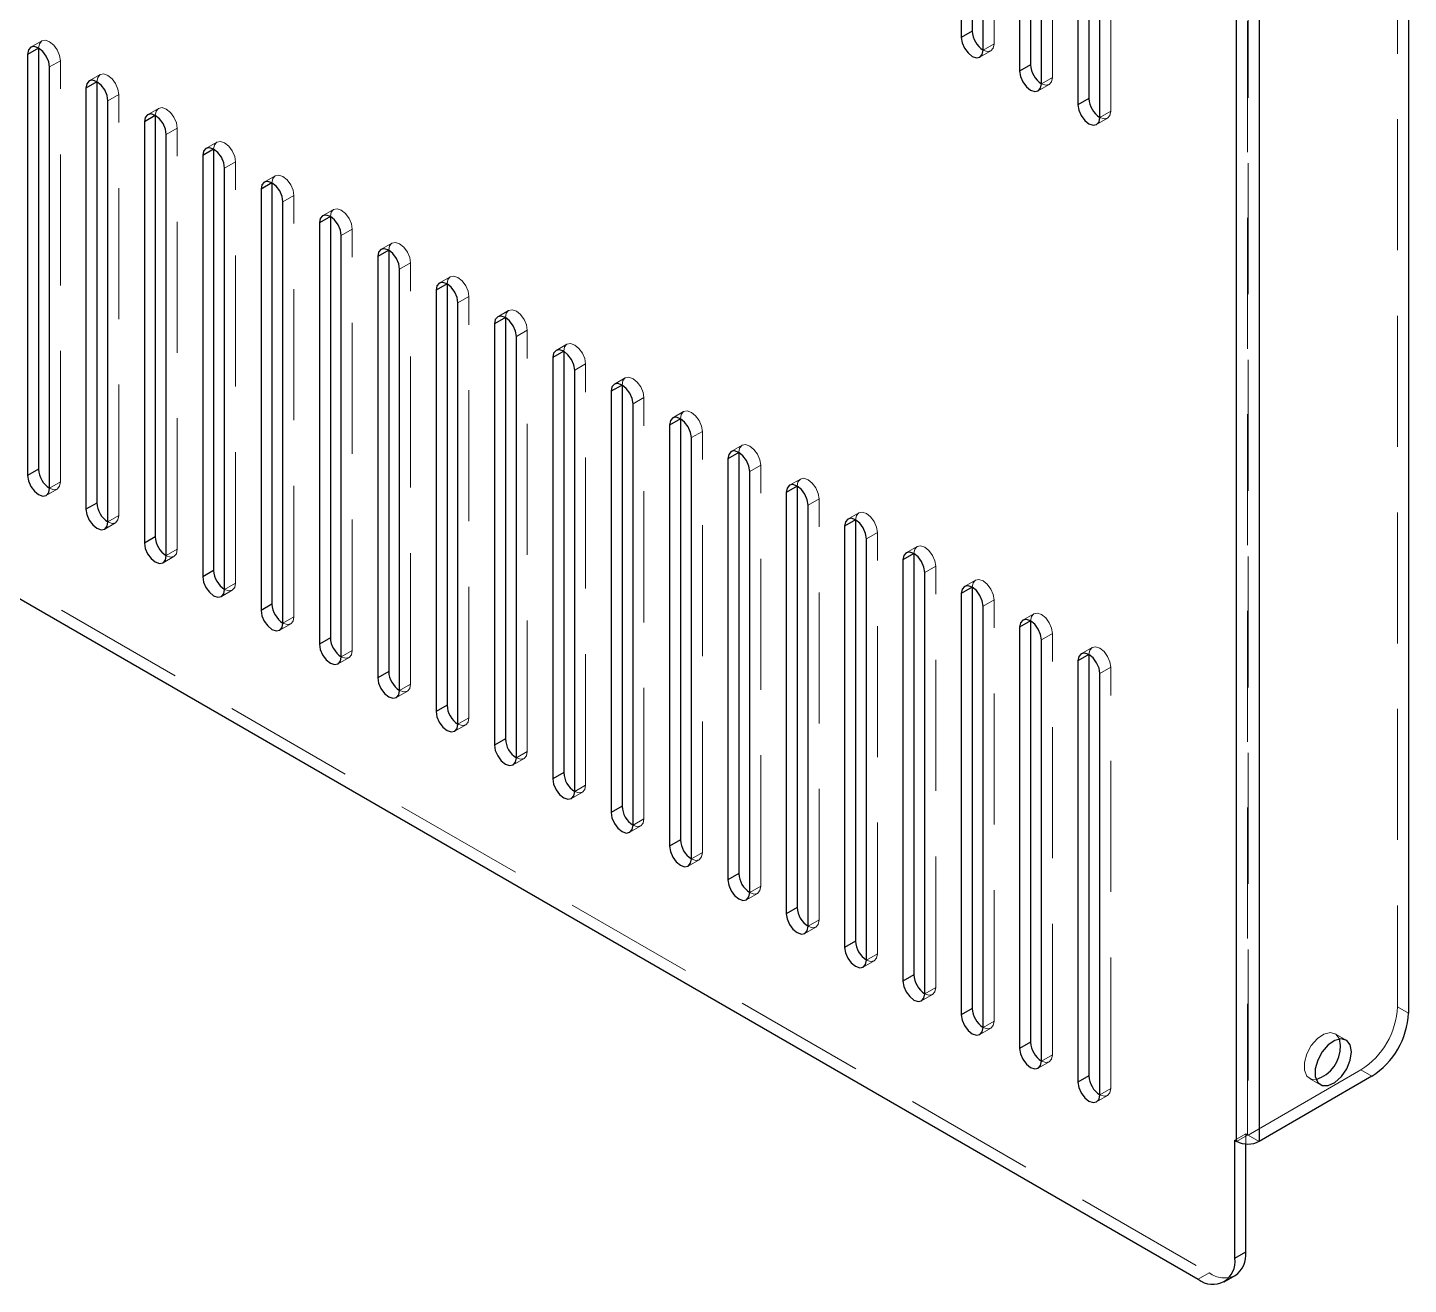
# Model space of a CAD drawing. Header units: millimetres. Extents: x 20 to 1161, y 26 to 820.
# Drawn here: x 1035.4 to 1088.9, y 633.8 to 682.5 of the extents above; entities that cross this region are included whole.
import ezdxf

# ---------------------------------------------------------------- set-up
doc = ezdxf.new("R2010")
doc.units = ezdxf.units.MM
doc.header["$LTSCALE"] = 4
doc.linetypes.add('HIDDEN', pattern=[1.905, 1.27, -0.635])

msp = doc.modelspace()

# ---------------------------------------------------------------- linework, layer by layer
at = {"color": 7, "linetype": 'Continuous', "lineweight": 25}
for p, q in [((963.689, 701.581), (1080.786, 633.982)), ((1071.593, 698.455), (1071.593, 682.124)), ((1072.018, 698.7), (1072.018, 682.369)), ((1072.442, 681.635), (1072.442, 697.965)), ((1073.856, 697.149), (1073.856, 680.818)), ((1074.28, 697.394), (1074.28, 681.063)), ((1074.705, 680.328), (1074.705, 696.659)), ((1076.543, 696.088), (1076.543, 679.757)), ((1076.119, 695.843), (1076.119, 679.512)), ((1076.967, 679.022), (1076.967, 695.353)), ((1088.932, 693.948), (1088.932, 644.303)), ((1082.271, 639.33), (1082.271, 692.242)), ((1083.148, 692.242), (1083.148, 639.33)), ((1072.018, 682.369), (1071.593, 682.124)), ((1035.814, 681.713), (1035.39, 681.468)), ((1035.814, 681.713), (1035.814, 665.382)), ((1035.39, 681.468), (1035.39, 665.137)), ((1036.238, 664.647), (1036.238, 680.978)), ((1074.28, 681.063), (1073.856, 680.818)), ((1038.077, 680.406), (1037.652, 680.161)), ((1037.652, 680.161), (1037.652, 663.831)), ((1038.077, 680.406), (1038.077, 664.076)), ((1038.501, 663.341), (1038.501, 679.672)), ((1076.543, 679.757), (1076.119, 679.512)), ((1040.339, 679.1), (1039.915, 678.855)), ((1040.339, 679.1), (1040.339, 662.769)), ((1039.915, 678.855), (1039.915, 662.524)), ((1040.764, 662.035), (1040.764, 678.365)), ((1042.602, 677.794), (1042.178, 677.549)), ((1042.178, 677.549), (1042.178, 661.218)), ((1042.602, 677.794), (1042.602, 661.463)), ((1043.026, 660.728), (1043.026, 677.059)), ((1044.865, 676.488), (1044.441, 676.243)), ((1044.865, 676.488), (1044.865, 660.157)), ((1044.441, 676.243), (1044.441, 659.912)), ((1045.289, 659.422), (1045.289, 675.753)), ((1047.128, 675.181), (1046.703, 674.936)), ((1046.703, 674.936), (1046.703, 658.606)), ((1047.128, 675.181), (1047.128, 658.851)), ((1047.552, 658.116), (1047.552, 674.447)), ((1049.39, 673.875), (1048.966, 673.63)), ((1048.966, 673.63), (1048.966, 657.299)), ((1049.39, 673.875), (1049.39, 657.544)), ((1049.815, 656.81), (1049.815, 673.14)), ((1051.653, 672.569), (1051.229, 672.324)), ((1051.653, 672.569), (1051.653, 656.238)), ((1051.229, 672.324), (1051.229, 655.993)), ((1052.077, 655.503), (1052.077, 671.834)), ((1053.916, 671.263), (1053.492, 671.018)), ((1053.492, 671.018), (1053.492, 654.687)), ((1053.916, 671.263), (1053.916, 654.932)), ((1054.34, 654.197), (1054.34, 670.528)), ((1056.179, 669.956), (1055.754, 669.711)), ((1056.179, 669.956), (1056.179, 653.626)), ((1055.754, 669.711), (1055.754, 653.381)), ((1056.603, 652.891), (1056.603, 669.222)), ((1058.441, 668.65), (1058.017, 668.405)), ((1058.017, 668.405), (1058.017, 652.074)), ((1058.441, 668.65), (1058.441, 652.319)), ((1058.866, 651.585), (1058.866, 667.915)), ((1060.704, 667.344), (1060.28, 667.099)), ((1060.704, 667.344), (1060.704, 651.013)), ((1060.28, 667.099), (1060.28, 650.768)), ((1061.128, 650.278), (1061.128, 666.609)), ((1062.967, 666.038), (1062.543, 665.793)), ((1062.543, 665.793), (1062.543, 649.462)), ((1062.967, 666.038), (1062.967, 649.707)), ((1035.814, 665.382), (1035.39, 665.137)), ((1063.391, 648.972), (1063.391, 665.303)), ((1065.23, 664.731), (1064.805, 664.486)), ((1064.805, 664.486), (1064.805, 648.156)), ((1065.23, 664.731), (1065.23, 648.401)), ((1038.077, 664.076), (1037.652, 663.831)), ((1065.654, 647.666), (1065.654, 663.997)), ((1067.492, 663.425), (1067.068, 663.18)), ((1067.492, 663.425), (1067.492, 647.094)), ((1067.068, 663.18), (1067.068, 646.849)), ((1040.339, 662.769), (1039.915, 662.524)), ((1067.917, 646.36), (1067.917, 662.69)), ((1069.755, 662.119), (1069.331, 661.874)), ((1069.331, 661.874), (1069.331, 645.543)), ((1069.755, 662.119), (1069.755, 645.788)), ((1042.602, 661.463), (1042.178, 661.218)), ((1070.179, 645.053), (1070.179, 661.384)), ((1072.018, 660.813), (1071.593, 660.568)), ((1072.018, 660.813), (1072.018, 644.482)), ((1071.593, 660.568), (1071.593, 644.237)), ((1044.865, 660.157), (1044.441, 659.912)), ((1072.442, 643.747), (1072.442, 660.078)), ((1074.28, 659.506), (1073.856, 659.261)), ((1073.856, 659.261), (1073.856, 642.931)), ((1074.28, 659.506), (1074.28, 643.176)), ((1047.128, 658.851), (1046.703, 658.606)), ((1074.705, 642.441), (1074.705, 658.772)), ((1076.543, 658.2), (1076.119, 657.955)), ((1076.543, 658.2), (1076.543, 641.869)), ((1049.39, 657.544), (1048.966, 657.299)), ((1076.119, 657.955), (1076.119, 641.624)), ((1076.967, 641.135), (1076.967, 657.465)), ((1051.653, 656.238), (1051.229, 655.993)), ((1053.916, 654.932), (1053.492, 654.687)), ((1056.179, 653.626), (1055.754, 653.381)), ((1058.441, 652.319), (1058.017, 652.074)), ((1060.704, 651.013), (1060.28, 650.768)), ((1062.967, 649.707), (1062.543, 649.462)), ((1065.23, 648.401), (1064.805, 648.156)), ((1067.492, 647.094), (1067.068, 646.849)), ((1069.755, 645.788), (1069.331, 645.543)), ((1072.018, 644.482), (1071.593, 644.237)), ((1074.28, 643.176), (1073.856, 642.931)), ((1086.301, 643.045), (1086.259, 643.299)), ((1076.543, 641.869), (1076.119, 641.624)), ((1087.518, 641.853), (1083.148, 639.33)), ((1082.2, 639.371), (1082.271, 639.33)), ((1082.2, 634.799), (1082.2, 639.371)), ((1082.624, 635.044), (1082.624, 639.229)), ((1082.2, 634.799), (1082.624, 635.044)), ((1081.786, 633.883), (1082.21, 634.128))]:
    msp.add_line(p, q, dxfattribs=at)
at = {"color": 7, "linetype": 'HIDDEN', "lineweight": 18}
for p, q in [((964.113, 701.826), (1081.21, 634.227)), ((1072.866, 681.879), (1072.866, 698.21)), ((1075.129, 680.573), (1075.129, 696.904)), ((1077.392, 679.267), (1077.392, 695.598)), ((1088.507, 694.193), (1088.507, 644.548)), ((1082.695, 639.575), (1082.695, 692.487)), ((1082.723, 692.487), (1082.723, 639.575)), ((1035.938, 681.987), (1035.514, 681.742)), ((1072.866, 681.879), (1072.442, 681.635)), ((1036.662, 681.223), (1036.238, 680.978)), ((1036.662, 664.892), (1036.662, 681.223)), ((1072.318, 681.36), (1072.742, 681.605)), ((1038.201, 680.681), (1037.777, 680.436)), ((1075.129, 680.573), (1074.705, 680.328)), ((1074.58, 680.054), (1075.005, 680.298)), ((1038.925, 679.917), (1038.501, 679.672)), ((1038.925, 663.586), (1038.925, 679.917)), ((1040.464, 679.375), (1040.039, 679.13)), ((1076.843, 678.747), (1077.267, 678.992)), ((1077.392, 679.267), (1076.967, 679.022)), ((1041.188, 678.61), (1040.764, 678.365)), ((1041.188, 662.28), (1041.188, 678.61)), ((1042.726, 678.069), (1042.302, 677.824)), ((1043.451, 677.304), (1043.026, 677.059)), ((1043.451, 660.973), (1043.451, 677.304)), ((1044.989, 676.762), (1044.565, 676.517)), ((1045.713, 675.998), (1045.289, 675.753)), ((1045.713, 659.667), (1045.713, 675.998)), ((1047.252, 675.456), (1046.828, 675.211)), ((1047.976, 674.692), (1047.552, 674.447)), ((1047.976, 658.361), (1047.976, 674.692)), ((1049.515, 674.15), (1049.09, 673.905)), ((1050.239, 673.385), (1049.815, 673.14)), ((1050.239, 657.054), (1050.239, 673.385)), ((1051.777, 672.844), (1051.353, 672.599)), ((1052.502, 672.079), (1052.077, 671.834)), ((1052.502, 655.748), (1052.502, 672.079)), ((1054.04, 671.537), (1053.616, 671.292)), ((1054.764, 670.773), (1054.34, 670.528)), ((1054.764, 654.442), (1054.764, 670.773)), ((1056.303, 670.231), (1055.879, 669.986)), ((1057.027, 669.467), (1056.603, 669.222)), ((1057.027, 653.136), (1057.027, 669.467)), ((1058.566, 668.925), (1058.141, 668.68)), ((1059.29, 668.16), (1058.866, 667.915)), ((1059.29, 651.829), (1059.29, 668.16)), ((1060.828, 667.619), (1060.404, 667.374)), ((1061.553, 666.854), (1061.128, 666.609)), ((1061.553, 650.523), (1061.553, 666.854)), ((1063.091, 666.312), (1062.667, 666.067)), ((1063.815, 665.548), (1063.391, 665.303)), ((1063.815, 649.217), (1063.815, 665.548)), ((1036.114, 664.372), (1036.538, 664.617)), ((1036.662, 664.892), (1036.238, 664.647)), ((1065.354, 665.006), (1064.93, 664.761)), ((1066.078, 664.242), (1065.654, 663.997)), ((1066.078, 647.911), (1066.078, 664.242)), ((1038.925, 663.586), (1038.501, 663.341)), ((1067.617, 663.7), (1067.192, 663.455)), ((1038.377, 663.066), (1038.801, 663.311)), ((1068.341, 662.935), (1067.917, 662.69)), ((1068.341, 646.604), (1068.341, 662.935)), ((1069.879, 662.394), (1069.455, 662.149)), ((1040.639, 661.76), (1041.064, 662.005)), ((1041.188, 662.28), (1040.764, 662.035)), ((1070.604, 661.629), (1070.179, 661.384)), ((1070.604, 645.298), (1070.604, 661.629)), ((1043.451, 660.973), (1043.026, 660.728)), ((1072.142, 661.087), (1071.718, 660.842)), ((1042.902, 660.454), (1043.326, 660.699)), ((1072.866, 660.323), (1072.442, 660.078)), ((1072.866, 643.992), (1072.866, 660.323)), ((1045.713, 659.667), (1045.289, 659.422)), ((1074.405, 659.781), (1073.981, 659.536)), ((1045.165, 659.147), (1045.589, 659.392)), ((1075.129, 659.017), (1074.705, 658.772)), ((1075.129, 642.686), (1075.129, 659.017)), ((1047.428, 657.841), (1047.852, 658.086)), ((1047.976, 658.361), (1047.552, 658.116)), ((1076.668, 658.475), (1076.243, 658.23)), ((1077.392, 657.71), (1076.967, 657.465)), ((1077.392, 641.379), (1077.392, 657.71)), ((1050.239, 657.054), (1049.815, 656.81)), ((1049.69, 656.535), (1050.115, 656.78)), ((1051.953, 655.229), (1052.377, 655.474)), ((1052.502, 655.748), (1052.077, 655.503)), ((1054.764, 654.442), (1054.34, 654.197)), ((1054.216, 653.922), (1054.64, 654.167)), ((1056.479, 652.616), (1056.903, 652.861)), ((1057.027, 653.136), (1056.603, 652.891)), ((1059.29, 651.829), (1058.866, 651.585)), ((1058.741, 651.31), (1059.166, 651.555)), ((1061.004, 650.004), (1061.428, 650.249)), ((1061.553, 650.523), (1061.128, 650.278)), ((1063.815, 649.217), (1063.391, 648.972)), ((1063.267, 648.697), (1063.691, 648.942)), ((1066.078, 647.911), (1065.654, 647.666)), ((1065.529, 647.391), (1065.954, 647.636)), ((1067.792, 646.085), (1068.216, 646.33)), ((1068.341, 646.604), (1067.917, 646.36)), ((1070.604, 645.298), (1070.179, 645.053)), ((1070.055, 644.779), (1070.479, 645.024)), ((1088.932, 644.303), (1088.507, 644.548)), ((1072.318, 643.472), (1072.742, 643.717)), ((1072.866, 643.992), (1072.442, 643.747)), ((1086.518, 643.258), (1086.094, 643.503)), ((1075.129, 642.686), (1074.705, 642.441)), ((1074.58, 642.166), (1075.005, 642.411)), ((1087.093, 642.098), (1082.723, 639.575)), ((1087.093, 642.098), (1087.518, 641.853)), ((1085.094, 641.771), (1085.518, 641.526)), ((1076.843, 640.86), (1077.267, 641.105)), ((1077.392, 641.379), (1076.967, 641.135)), ((1082.624, 639.616), (1082.2, 639.371)), ((1082.695, 639.575), (1082.271, 639.33)), ((1082.624, 639.616), (1082.695, 639.575)), ((1082.624, 639.229), (1082.624, 639.616)), ((1082.723, 639.575), (1083.148, 639.33)), ((1081.21, 634.227), (1080.786, 633.982))]:
    msp.add_line(p, q, dxfattribs=at)
at = {"color": 7, "linetype": 'Continuous', "lineweight": 25, "flags": 128}
for points in [[(1036.238, 680.978), (1036.206, 681.184), (1036.114, 681.396), (1035.976, 681.582), (1035.814, 681.713), (1035.652, 681.769), (1035.514, 681.742), (1035.422, 681.637), (1035.39, 681.468)], [(1071.593, 682.124), (1071.626, 681.918), (1071.718, 681.706), (1071.855, 681.521), (1072.018, 681.39), (1072.18, 681.333), (1072.318, 681.36), (1072.41, 681.466), (1072.442, 681.635)], [(1073.856, 680.818), (1073.889, 680.612), (1073.98, 680.4), (1074.118, 680.214), (1074.28, 680.083), (1074.443, 680.027), (1074.58, 680.054), (1074.672, 680.159), (1074.705, 680.328)], [(1038.501, 679.672), (1038.469, 679.878), (1038.377, 680.09), (1038.239, 680.275), (1038.077, 680.406), (1037.914, 680.463), (1037.777, 680.436), (1037.685, 680.33), (1037.652, 680.161)], [(1076.119, 679.512), (1076.151, 679.306), (1076.243, 679.094), (1076.381, 678.908), (1076.543, 678.777), (1076.706, 678.721), (1076.843, 678.747), (1076.935, 678.853), (1076.967, 679.022)], [(1040.764, 678.365), (1040.731, 678.572), (1040.639, 678.784), (1040.502, 678.969), (1040.339, 679.1), (1040.177, 679.157), (1040.039, 679.13), (1039.947, 679.024), (1039.915, 678.855)], [(1043.026, 677.059), (1042.994, 677.265), (1042.902, 677.477), (1042.764, 677.663), (1042.602, 677.794), (1042.44, 677.85), (1042.302, 677.824), (1042.21, 677.718), (1042.178, 677.549)], [(1045.289, 675.753), (1045.257, 675.959), (1045.165, 676.171), (1045.027, 676.357), (1044.865, 676.488), (1044.702, 676.544), (1044.565, 676.517), (1044.473, 676.412), (1044.441, 676.243)], [(1047.552, 674.447), (1047.52, 674.653), (1047.428, 674.865), (1047.29, 675.05), (1047.128, 675.181), (1046.965, 675.238), (1046.828, 675.211), (1046.736, 675.105), (1046.703, 674.936)], [(1049.815, 673.14), (1049.782, 673.347), (1049.69, 673.559), (1049.553, 673.744), (1049.39, 673.875), (1049.228, 673.932), (1049.09, 673.905), (1048.998, 673.799), (1048.966, 673.63)], [(1052.077, 671.834), (1052.045, 672.04), (1051.953, 672.252), (1051.815, 672.438), (1051.653, 672.569), (1051.491, 672.625), (1051.353, 672.599), (1051.261, 672.493), (1051.229, 672.324)], [(1054.34, 670.528), (1054.308, 670.734), (1054.216, 670.946), (1054.078, 671.132), (1053.916, 671.263), (1053.753, 671.319), (1053.616, 671.292), (1053.524, 671.187), (1053.492, 671.018)], [(1056.603, 669.222), (1056.571, 669.428), (1056.479, 669.64), (1056.341, 669.825), (1056.179, 669.956), (1056.016, 670.013), (1055.879, 669.986), (1055.787, 669.88), (1055.754, 669.711)], [(1058.866, 667.915), (1058.833, 668.121), (1058.741, 668.334), (1058.604, 668.519), (1058.441, 668.65), (1058.279, 668.707), (1058.141, 668.68), (1058.049, 668.574), (1058.017, 668.405)], [(1061.128, 666.609), (1061.096, 666.815), (1061.004, 667.027), (1060.866, 667.213), (1060.704, 667.344), (1060.542, 667.4), (1060.404, 667.374), (1060.312, 667.268), (1060.28, 667.099)], [(1063.391, 665.303), (1063.359, 665.509), (1063.267, 665.721), (1063.129, 665.907), (1062.967, 666.038), (1062.804, 666.094), (1062.667, 666.067), (1062.575, 665.962), (1062.543, 665.793)], [(1035.39, 665.137), (1035.422, 664.931), (1035.514, 664.719), (1035.652, 664.533), (1035.814, 664.402), (1035.976, 664.346), (1036.114, 664.372), (1036.206, 664.478), (1036.238, 664.647)], [(1065.654, 663.997), (1065.621, 664.203), (1065.53, 664.415), (1065.392, 664.6), (1065.23, 664.731), (1065.067, 664.788), (1064.93, 664.761), (1064.838, 664.655), (1064.805, 664.486)], [(1037.652, 663.831), (1037.685, 663.625), (1037.777, 663.413), (1037.914, 663.227), (1038.077, 663.096), (1038.239, 663.039), (1038.377, 663.066), (1038.469, 663.172), (1038.501, 663.341)], [(1067.917, 662.69), (1067.884, 662.896), (1067.792, 663.109), (1067.655, 663.294), (1067.492, 663.425), (1067.33, 663.482), (1067.192, 663.455), (1067.1, 663.349), (1067.068, 663.18)], [(1039.915, 662.524), (1039.947, 662.318), (1040.039, 662.106), (1040.177, 661.921), (1040.339, 661.79), (1040.502, 661.733), (1040.639, 661.76), (1040.731, 661.866), (1040.764, 662.035)], [(1070.179, 661.384), (1070.147, 661.59), (1070.055, 661.802), (1069.917, 661.988), (1069.755, 662.119), (1069.593, 662.175), (1069.455, 662.149), (1069.363, 662.043), (1069.331, 661.874)], [(1042.178, 661.218), (1042.21, 661.012), (1042.302, 660.8), (1042.44, 660.614), (1042.602, 660.483), (1042.764, 660.427), (1042.902, 660.454), (1042.994, 660.559), (1043.026, 660.728)], [(1072.442, 660.078), (1072.41, 660.284), (1072.318, 660.496), (1072.18, 660.682), (1072.018, 660.813), (1071.855, 660.869), (1071.718, 660.842), (1071.626, 660.737), (1071.593, 660.568)], [(1044.441, 659.912), (1044.473, 659.706), (1044.565, 659.494), (1044.702, 659.308), (1044.865, 659.177), (1045.027, 659.121), (1045.165, 659.147), (1045.257, 659.253), (1045.289, 659.422)], [(1074.705, 658.772), (1074.672, 658.978), (1074.58, 659.19), (1074.443, 659.375), (1074.28, 659.506), (1074.118, 659.563), (1073.98, 659.536), (1073.889, 659.43), (1073.856, 659.261)], [(1046.703, 658.606), (1046.736, 658.4), (1046.828, 658.187), (1046.965, 658.002), (1047.128, 657.871), (1047.29, 657.814), (1047.428, 657.841), (1047.52, 657.947), (1047.552, 658.116)], [(1076.967, 657.465), (1076.935, 657.671), (1076.843, 657.884), (1076.706, 658.069), (1076.543, 658.2), (1076.381, 658.257), (1076.243, 658.23), (1076.151, 658.124), (1076.119, 657.955)], [(1048.966, 657.299), (1048.998, 657.093), (1049.09, 656.881), (1049.228, 656.696), (1049.39, 656.565), (1049.553, 656.508), (1049.69, 656.535), (1049.782, 656.641), (1049.815, 656.81)], [(1051.229, 655.993), (1051.261, 655.787), (1051.353, 655.575), (1051.491, 655.389), (1051.653, 655.258), (1051.815, 655.202), (1051.953, 655.229), (1052.045, 655.334), (1052.077, 655.503)], [(1053.492, 654.687), (1053.524, 654.481), (1053.616, 654.269), (1053.753, 654.083), (1053.916, 653.952), (1054.078, 653.896), (1054.216, 653.922), (1054.308, 654.028), (1054.34, 654.197)], [(1055.754, 653.381), (1055.787, 653.175), (1055.879, 652.962), (1056.016, 652.777), (1056.179, 652.646), (1056.341, 652.589), (1056.479, 652.616), (1056.571, 652.722), (1056.603, 652.891)], [(1058.017, 652.074), (1058.049, 651.868), (1058.141, 651.656), (1058.279, 651.471), (1058.441, 651.34), (1058.604, 651.283), (1058.741, 651.31), (1058.833, 651.416), (1058.866, 651.585)], [(1060.28, 650.768), (1060.312, 650.562), (1060.404, 650.35), (1060.542, 650.164), (1060.704, 650.033), (1060.866, 649.977), (1061.004, 650.004), (1061.096, 650.109), (1061.128, 650.278)], [(1062.543, 649.462), (1062.575, 649.256), (1062.667, 649.044), (1062.804, 648.858), (1062.967, 648.727), (1063.129, 648.671), (1063.267, 648.697), (1063.359, 648.803), (1063.391, 648.972)], [(1064.805, 648.156), (1064.838, 647.95), (1064.93, 647.737), (1065.067, 647.552), (1065.23, 647.421), (1065.392, 647.364), (1065.53, 647.391), (1065.621, 647.497), (1065.654, 647.666)], [(1067.068, 646.849), (1067.1, 646.643), (1067.192, 646.431), (1067.33, 646.246), (1067.492, 646.115), (1067.655, 646.058), (1067.792, 646.085), (1067.884, 646.191), (1067.917, 646.36)], [(1069.331, 645.543), (1069.363, 645.337), (1069.455, 645.125), (1069.593, 644.939), (1069.755, 644.808), (1069.917, 644.752), (1070.055, 644.779), (1070.147, 644.884), (1070.179, 645.053)], [(1071.593, 644.237), (1071.626, 644.031), (1071.718, 643.819), (1071.855, 643.633), (1072.018, 643.502), (1072.18, 643.446), (1072.318, 643.472), (1072.41, 643.578), (1072.442, 643.747)], [(1086.726, 642.8), (1086.678, 643.068), (1086.541, 643.244), (1086.334, 643.305), (1086.084, 643.243), (1085.825, 643.066), (1085.592, 642.798), (1085.417, 642.475), (1085.323, 642.141), (1085.323, 641.841), (1085.417, 641.615), (1085.592, 641.495), (1085.825, 641.495), (1086.084, 641.617), (1086.334, 641.843), (1086.541, 642.144), (1086.678, 642.478), (1086.726, 642.8)], [(1073.856, 642.931), (1073.889, 642.724), (1073.98, 642.512), (1074.118, 642.327), (1074.28, 642.196), (1074.443, 642.139), (1074.58, 642.166), (1074.672, 642.272), (1074.705, 642.441)], [(1076.119, 641.624), (1076.151, 641.418), (1076.243, 641.206), (1076.381, 641.021), (1076.543, 640.89), (1076.706, 640.833), (1076.843, 640.86), (1076.935, 640.966), (1076.967, 641.135)]]:
    msp.add_lwpolyline(points, dxfattribs=at)
at = {"color": 7, "linetype": 'HIDDEN', "lineweight": 18, "flags": 128}
for points in [[(1036.662, 681.223), (1036.63, 681.429), (1036.538, 681.641), (1036.4, 681.827), (1036.238, 681.958), (1036.076, 682.014), (1035.938, 681.987), (1035.846, 681.882), (1035.814, 681.713)], [(1072.442, 681.634), (1072.604, 681.578), (1072.742, 681.605), (1072.834, 681.711), (1072.866, 681.879)], [(1038.925, 679.917), (1038.893, 680.123), (1038.801, 680.335), (1038.663, 680.52), (1038.501, 680.651), (1038.339, 680.708), (1038.201, 680.681), (1038.109, 680.575), (1038.077, 680.406)], [(1074.705, 680.328), (1074.867, 680.272), (1075.005, 680.299), (1075.097, 680.404), (1075.129, 680.573)], [(1041.188, 678.61), (1041.156, 678.816), (1041.064, 679.028), (1040.926, 679.214), (1040.764, 679.345), (1040.601, 679.402), (1040.464, 679.375), (1040.372, 679.269), (1040.339, 679.1)], [(1076.967, 679.022), (1077.13, 678.966), (1077.267, 678.992), (1077.359, 679.098), (1077.392, 679.267)], [(1043.451, 677.304), (1043.418, 677.51), (1043.326, 677.722), (1043.189, 677.908), (1043.026, 678.039), (1042.864, 678.095), (1042.726, 678.069), (1042.634, 677.963), (1042.602, 677.794)], [(1045.713, 675.998), (1045.681, 676.204), (1045.589, 676.416), (1045.451, 676.602), (1045.289, 676.733), (1045.127, 676.789), (1044.989, 676.762), (1044.897, 676.656), (1044.865, 676.488)], [(1047.976, 674.692), (1047.944, 674.898), (1047.852, 675.11), (1047.714, 675.295), (1047.552, 675.426), (1047.389, 675.483), (1047.252, 675.456), (1047.16, 675.35), (1047.128, 675.181)], [(1050.239, 673.385), (1050.207, 673.591), (1050.115, 673.803), (1049.977, 673.989), (1049.815, 674.12), (1049.652, 674.177), (1049.515, 674.15), (1049.423, 674.044), (1049.39, 673.875)], [(1052.502, 672.079), (1052.469, 672.285), (1052.377, 672.497), (1052.24, 672.683), (1052.077, 672.814), (1051.915, 672.87), (1051.777, 672.844), (1051.685, 672.738), (1051.653, 672.569)], [(1054.764, 670.773), (1054.732, 670.979), (1054.64, 671.191), (1054.502, 671.377), (1054.34, 671.508), (1054.178, 671.564), (1054.04, 671.537), (1053.948, 671.431), (1053.916, 671.263)], [(1057.027, 669.467), (1056.995, 669.673), (1056.903, 669.885), (1056.765, 670.07), (1056.603, 670.201), (1056.44, 670.258), (1056.303, 670.231), (1056.211, 670.125), (1056.179, 669.956)], [(1059.29, 668.16), (1059.258, 668.366), (1059.166, 668.578), (1059.028, 668.764), (1058.866, 668.895), (1058.703, 668.952), (1058.566, 668.925), (1058.474, 668.819), (1058.441, 668.65)], [(1061.553, 666.854), (1061.52, 667.06), (1061.428, 667.272), (1061.291, 667.458), (1061.128, 667.589), (1060.966, 667.645), (1060.828, 667.619), (1060.736, 667.513), (1060.704, 667.344)], [(1063.815, 665.548), (1063.783, 665.754), (1063.691, 665.966), (1063.553, 666.152), (1063.391, 666.283), (1063.229, 666.339), (1063.091, 666.312), (1062.999, 666.206), (1062.967, 666.038)], [(1066.078, 664.242), (1066.046, 664.448), (1065.954, 664.66), (1065.816, 664.845), (1065.654, 664.976), (1065.491, 665.033), (1065.354, 665.006), (1065.262, 664.9), (1065.23, 664.731)], [(1036.238, 664.647), (1036.4, 664.591), (1036.538, 664.617), (1036.63, 664.723), (1036.662, 664.892)], [(1038.501, 663.341), (1038.663, 663.284), (1038.801, 663.311), (1038.893, 663.417), (1038.925, 663.586)], [(1068.341, 662.935), (1068.308, 663.141), (1068.217, 663.353), (1068.079, 663.539), (1067.917, 663.67), (1067.754, 663.727), (1067.617, 663.7), (1067.525, 663.594), (1067.492, 663.425)], [(1070.604, 661.629), (1070.571, 661.835), (1070.479, 662.047), (1070.342, 662.233), (1070.179, 662.364), (1070.017, 662.42), (1069.879, 662.394), (1069.787, 662.288), (1069.755, 662.119)], [(1040.764, 662.034), (1040.926, 661.978), (1041.064, 662.005), (1041.156, 662.111), (1041.188, 662.28)], [(1043.026, 660.728), (1043.189, 660.672), (1043.326, 660.699), (1043.418, 660.804), (1043.451, 660.973)], [(1072.866, 660.323), (1072.834, 660.529), (1072.742, 660.741), (1072.604, 660.927), (1072.442, 661.058), (1072.28, 661.114), (1072.142, 661.087), (1072.05, 660.981), (1072.018, 660.813)], [(1045.289, 659.422), (1045.451, 659.366), (1045.589, 659.392), (1045.681, 659.498), (1045.713, 659.667)], [(1075.129, 659.017), (1075.097, 659.223), (1075.005, 659.435), (1074.867, 659.62), (1074.705, 659.751), (1074.542, 659.808), (1074.405, 659.781), (1074.313, 659.675), (1074.28, 659.506)], [(1047.552, 658.116), (1047.714, 658.059), (1047.852, 658.086), (1047.944, 658.192), (1047.976, 658.361)], [(1077.392, 657.71), (1077.359, 657.916), (1077.267, 658.128), (1077.13, 658.314), (1076.967, 658.445), (1076.805, 658.502), (1076.667, 658.475), (1076.576, 658.369), (1076.543, 658.2)], [(1049.815, 656.809), (1049.977, 656.753), (1050.115, 656.78), (1050.207, 656.886), (1050.239, 657.054)], [(1052.077, 655.503), (1052.24, 655.447), (1052.377, 655.474), (1052.469, 655.579), (1052.502, 655.748)], [(1054.34, 654.197), (1054.502, 654.141), (1054.64, 654.167), (1054.732, 654.273), (1054.764, 654.442)], [(1056.603, 652.891), (1056.765, 652.834), (1056.903, 652.861), (1056.995, 652.967), (1057.027, 653.136)], [(1058.866, 651.584), (1059.028, 651.528), (1059.166, 651.555), (1059.258, 651.661), (1059.29, 651.829)], [(1061.128, 650.278), (1061.291, 650.222), (1061.428, 650.249), (1061.52, 650.354), (1061.553, 650.523)], [(1063.391, 648.972), (1063.553, 648.916), (1063.691, 648.942), (1063.783, 649.048), (1063.815, 649.217)], [(1065.654, 647.666), (1065.816, 647.609), (1065.954, 647.636), (1066.046, 647.742), (1066.078, 647.911)], [(1067.917, 646.359), (1068.079, 646.303), (1068.217, 646.33), (1068.308, 646.436), (1068.341, 646.604)], [(1070.179, 645.053), (1070.342, 644.997), (1070.479, 645.024), (1070.571, 645.129), (1070.604, 645.298)], [(1072.442, 643.747), (1072.604, 643.691), (1072.742, 643.717), (1072.834, 643.823), (1072.866, 643.992)], [(1086.259, 643.299), (1086.254, 643.313), (1086.117, 643.489), (1085.909, 643.55), (1085.659, 643.488), (1085.401, 643.311), (1085.168, 643.043), (1084.993, 642.72), (1084.899, 642.386), (1084.899, 642.086), (1084.993, 641.86), (1085.168, 641.74), (1085.354, 641.73)], [(1074.705, 642.441), (1074.867, 642.384), (1075.005, 642.411), (1075.097, 642.517), (1075.129, 642.686)], [(1076.967, 641.134), (1077.13, 641.078), (1077.267, 641.105), (1077.359, 641.211), (1077.392, 641.379)]]:
    msp.add_lwpolyline(points, dxfattribs=at)
at = {"color": 7, "linetype": 'Continuous', "lineweight": 25}
for centre, radius, start, end in [((1072.939, 682.411), 0.922, 182.6055, 237.3945), ((1075.202, 681.105), 0.922, 182.6055, 237.3945), ((1077.464, 679.799), 0.922, 182.6055, 237.3945), ((1036.735, 665.424), 0.922, 182.6055, 237.3945), ((1038.998, 664.118), 0.922, 182.6055, 237.3945), ((1041.26, 662.811), 0.922, 182.6055, 237.3945), ((1043.523, 661.505), 0.922, 182.6055, 237.3945), ((1045.786, 660.199), 0.922, 182.6055, 237.3945), ((1048.049, 658.893), 0.922, 182.6055, 237.3945), ((1050.311, 657.586), 0.922, 182.6055, 237.3945), ((1052.574, 656.28), 0.922, 182.6055, 237.3945), ((1054.837, 654.974), 0.922, 182.6055, 237.3945), ((1057.1, 653.667), 0.922, 182.6055, 237.3945), ((1059.362, 652.361), 0.922, 182.6055, 237.3945), ((1061.625, 651.055), 0.922, 182.6055, 237.3945), ((1063.888, 649.749), 0.922, 182.6055, 237.3945), ((1066.151, 648.442), 0.922, 182.6055, 237.3945), ((1068.413, 647.136), 0.922, 182.6055, 237.3945), ((1070.676, 645.83), 0.922, 182.6055, 237.3945), ((1072.939, 644.524), 0.922, 182.6055, 237.3945), ((1085.861, 644.442), 3.074, 302.6055, 357.3945), ((1075.202, 643.217), 0.922, 182.6055, 237.3945), ((1084.958, 643.014), 1.343, 287.1151, 1.3213), ((1077.464, 641.911), 0.922, 182.6055, 237.3945), ((1082.709, 640.177), 0.953, 242.6097, 297.3903), ((1081.673, 634.922), 0.959, 304.0564, 7.2558), ((1081.338, 634.659), 0.873, 230.7967, 9.214)]:
    msp.add_arc(centre, radius, start, end, dxfattribs=at)
at = {"color": 7, "linetype": 'HIDDEN', "lineweight": 18}
for centre, radius, start, end in [((1085.437, 644.687), 3.074, 302.6055, 357.3945), ((1082.709, 639.603), 0.0307, 242.6097, 297.3903), ((1081.796, 635.045), 1.006, 234.3824, 294.3071)]:
    msp.add_arc(centre, radius, start, end, dxfattribs=at)

doc.saveas('drawing.dxf')
